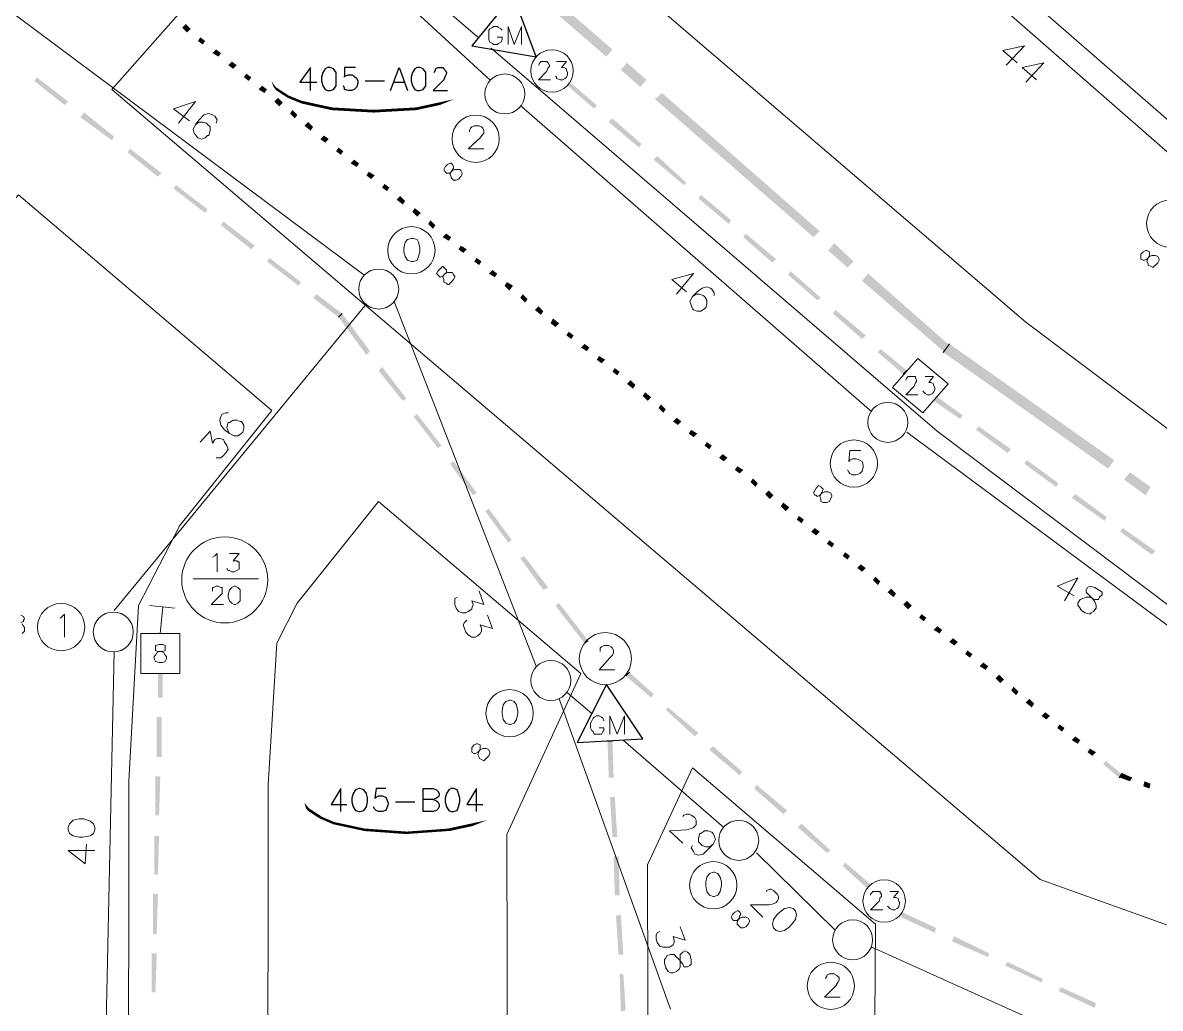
# Model space of a CAD drawing. Header units: millimetres. Extents: x -5 to 817, y 96 to 1062.
# Drawn here: x 173.2 to 250.6, y 592.4 to 659.4 of the extents above; entities that cross this region are included whole.
import ezdxf

# ---------------------------------------------------------------- set-up
doc = ezdxf.new("R2010")
doc.units = ezdxf.units.MM
for name, color, linetype, true_color in [('PDF_AERIAL', 8, 'Continuous', 0x808080), ('PDF_FEED', 11, 'Continuous', 0xff7f7f), ('PDF_HCOUNT', 8, 'Continuous', 0x808080), ('PDF_LINEEXT', 73, 'Continuous', 0xa5dd6e), ('PDF_NODEBOUNDARY', 8, 'Continuous', 0x808080), ('PDF_POLENUMBER', 8, 'Continuous', 0x808080), ('PDF_RDBKGRD', 8, 'Continuous', 0x808080), ('PDF_STRAND', 8, 'Continuous', 0x808080), ('PDF_TRUNK', 12, 'Continuous', 0xb80000)]:
    doc.layers.add(name, color=color, linetype=linetype, true_color=true_color)

msp = doc.modelspace()

# ---------------------------------------------------------------- linework, layer by layer
at = {"layer": 'PDF_AERIAL', "lineweight": 9}
for points in [[(205.025, 655.559), (183.919, 674.934)], [(252.35, 649.541), (233.14, 666.36)], [(196.451, 642.285), (171.551, 660.836)], [(240.148, 656.549), (241.384, 657.868), (239.9, 657.538), (240.89, 656.713)], [(241.467, 655.394), (242.704, 656.713), (241.22, 656.384), (242.209, 655.559)], [(183.836, 652.591), (184.99, 654.075), (183.506, 653.58), (184.578, 652.756)], [(186.392, 652.591), (186.474, 652.838), (186.31, 653.086), (186.145, 653.168), (185.897, 653.251), (185.567, 653.168), (185.238, 652.838), (184.99, 652.509), (184.825, 652.179), (184.908, 651.931), (185.073, 651.684), (185.155, 651.602), (185.403, 651.519), (185.65, 651.602), (185.815, 651.767), (185.897, 651.767), (185.98, 652.096), (185.98, 652.344), (185.815, 652.509), (185.732, 652.591), (185.485, 652.674), (185.238, 652.674), (184.99, 652.509)], [(230.996, 632.969), (207.169, 653.745)], [(217.722, 640.966), (218.876, 642.368), (217.392, 641.955), (218.382, 641.131)], [(220.278, 640.884), (220.278, 641.048), (220.113, 641.296), (220.031, 641.378), (219.783, 641.461), (219.453, 641.378), (219.124, 641.131), (218.794, 640.801), (218.629, 640.471), (218.711, 640.224), (218.794, 639.977), (218.876, 639.894), (219.124, 639.812), (219.371, 639.812), (219.618, 639.977), (219.701, 640.059), (219.783, 640.306), (219.783, 640.554), (219.618, 640.801), (219.536, 640.884), (219.288, 640.966), (219.041, 640.966), (218.794, 640.801)], [(179.466, 619.447), (196.615, 640.306)], [(208.158, 615.655), (198.512, 640.471)], [(187.216, 632.886), (187.052, 632.886), (186.804, 632.804), (186.722, 632.639), (186.639, 632.391), (186.722, 632.062), (186.969, 631.732), (187.299, 631.485), (187.629, 631.32), (187.876, 631.32), (188.123, 631.485), (188.206, 631.567), (188.288, 631.814), (188.288, 632.062), (188.123, 632.309), (188.041, 632.309), (187.794, 632.391), (187.546, 632.391), (187.299, 632.227), (187.216, 632.227), (187.134, 631.897), (187.216, 631.649), (187.299, 631.485)], [(185.32, 630.907), (185.98, 631.649), (186.145, 630.825), (186.31, 631.072), (186.474, 631.155), (186.639, 631.155), (186.887, 631.072), (186.969, 630.907), (187.134, 630.66), (187.216, 630.413), (187.052, 630.165), (186.887, 630), (186.722, 629.836), (186.557, 629.836), (186.392, 629.836)], [(258.533, 612.934), (233.387, 631.567)], [(244.105, 620.107), (245.012, 621.673), (243.61, 621.096), (244.765, 620.437)], [(204.283, 620.766), (204.613, 619.859), (203.788, 620.107), (203.871, 619.859), (203.788, 619.612), (203.788, 619.53), (203.541, 619.365), (203.376, 619.282), (203.129, 619.282), (202.881, 619.365), (202.717, 619.612), (202.634, 619.859), (202.634, 620.107), (202.634, 620.272), (202.799, 620.354)], [(204.86, 619.117), (205.19, 618.21), (204.365, 618.458), (204.448, 618.21), (204.448, 618.046), (204.365, 617.881), (204.201, 617.716), (204.036, 617.633), (203.788, 617.633), (203.541, 617.798), (203.376, 617.963), (203.294, 618.21), (203.211, 618.458), (203.294, 618.623), (203.459, 618.788)], [(178.889, 590.343), (179.466, 616.644)], [(211.951, 612.439), (210.302, 613.841)], [(217.31, 592.322), (209.725, 613.429)], [(220.937, 604.689), (214.094, 610.625)], [(218.134, 605.431), (218.217, 605.514), (218.382, 605.596), (218.546, 605.596), (218.711, 605.514), (218.959, 605.349), (219.041, 605.184), (219.041, 605.019), (219.041, 604.854), (218.876, 604.689), (218.711, 604.607), (218.382, 604.524), (217.227, 604.442), (218.134, 603.617)], [(220.195, 603.535), (219.948, 603.37), (219.701, 603.37), (219.453, 603.452), (219.371, 603.535), (219.206, 603.7), (219.206, 603.947), (219.288, 604.277), (219.371, 604.277), (219.618, 604.442), (219.866, 604.442), (220.113, 604.359), (220.195, 604.277), (220.278, 604.112), (220.36, 603.865), (220.195, 603.535), (219.866, 603.205), (219.536, 602.875), (219.206, 602.793), (218.959, 602.875), (218.876, 603.04), (218.711, 603.287), (218.794, 603.452)], [(178.147, 603.123), (176.333, 603.123), (177.488, 602.216), (177.57, 603.535)], [(228.523, 597.681), (223.164, 602.958)], [(223.823, 600.319), (223.823, 600.402), (224.07, 600.484), (224.153, 600.484), (224.318, 600.402), (224.565, 600.154), (224.648, 599.99), (224.648, 599.825), (224.565, 599.66), (224.483, 599.577), (224.318, 599.495), (223.988, 599.412), (222.751, 599.412), (223.576, 598.588)], [(217.969, 597.928), (218.299, 597.021), (217.475, 597.269), (217.557, 597.021), (217.557, 596.857), (217.475, 596.692), (217.227, 596.527), (217.062, 596.527), (216.815, 596.527), (216.568, 596.609), (216.403, 596.857), (216.32, 597.104), (216.32, 597.351), (216.403, 597.516), (216.568, 597.599)], [(264.057, 581.604), (230.996, 596.527)]]:
    msp.add_lwpolyline(points, dxfattribs=at)
for points in [[(246.166, 621.014), (245.837, 621.096), (245.672, 621.014), (245.589, 620.849), (245.589, 620.684), (245.754, 620.519), (246.001, 620.272), (246.166, 620.024), (246.249, 619.777), (246.249, 619.612), (246.084, 619.365), (245.919, 619.282), (245.837, 619.2), (245.507, 619.282), (245.259, 619.447), (245.095, 619.695), (245.012, 619.777), (245.012, 619.942), (245.177, 620.189), (245.342, 620.272), (245.589, 620.354), (245.837, 620.354), (246.166, 620.189), (246.414, 620.189), (246.496, 620.354), (246.661, 620.519), (246.661, 620.684), (246.414, 620.849)], [(176.333, 604.524), (176.416, 604.277), (176.663, 604.112), (177.075, 604.03), (177.323, 604.03), (177.817, 604.112), (178.065, 604.277), (178.147, 604.524), (178.147, 604.689), (178.065, 604.936), (177.817, 605.101), (177.405, 605.266), (177.075, 605.266), (176.663, 605.184), (176.416, 604.936), (176.333, 604.689)], [(225.637, 599.165), (225.39, 599.248), (225.06, 599.165), (224.73, 598.918), (224.565, 598.753), (224.318, 598.423), (224.235, 598.093), (224.318, 597.846), (224.483, 597.681), (224.73, 597.599), (225.06, 597.681), (225.39, 597.928), (225.554, 598.093), (225.802, 598.423), (225.884, 598.753), (225.802, 599)], [(218.629, 596.032), (218.464, 596.197), (218.299, 596.279), (218.134, 596.197), (217.969, 596.032), (217.969, 595.867), (217.969, 595.537), (217.969, 595.208), (217.887, 595.043), (217.722, 594.878), (217.475, 594.795), (217.31, 594.795), (217.145, 594.878), (216.98, 595.125), (216.898, 595.455), (216.898, 595.702), (216.98, 595.785), (217.062, 595.95), (217.31, 596.032), (217.557, 596.032), (217.722, 595.867), (217.887, 595.702), (218.134, 595.373), (218.217, 595.208), (218.464, 595.208), (218.629, 595.29), (218.711, 595.373), (218.711, 595.702)]]:
    msp.add_lwpolyline(points, close=True, dxfattribs=at)
at = {"layer": 'PDF_FEED', "color": 7, "lineweight": 9}
for points in [[(205.85, 658.94), (205.767, 659.022), (205.602, 659.104), (205.52, 659.187), (205.272, 659.187), (205.19, 659.104), (205.025, 659.022), (204.943, 658.94), (204.943, 658.692), (204.943, 658.445), (204.943, 658.28), (205.025, 658.115), (205.19, 658.033), (205.272, 657.95), (205.52, 657.95), (205.602, 658.033), (205.767, 658.115), (205.85, 658.28), (205.85, 658.445), (205.52, 658.445)], [(206.262, 657.95), (206.262, 659.187), (206.674, 657.95), (207.169, 659.187), (207.169, 657.95)], [(208.323, 656.549), (208.405, 656.713), (208.488, 656.796), (208.57, 656.796), (208.818, 656.796), (208.9, 656.796), (208.983, 656.713), (209.065, 656.549), (209.065, 656.466), (208.983, 656.384), (208.9, 656.136), (208.323, 655.559), (209.147, 655.559)], [(209.56, 656.796), (210.219, 656.796), (209.889, 656.384), (210.054, 656.384), (210.219, 656.301), (210.219, 656.219), (210.302, 656.054), (210.302, 655.889), (210.219, 655.724), (210.137, 655.642), (209.972, 655.559), (209.807, 655.559), (209.56, 655.642), (209.56, 655.724), (209.477, 655.807)], [(233.305, 635.112), (233.387, 635.277), (233.469, 635.36), (233.552, 635.36), (233.799, 635.36), (233.964, 635.36), (233.964, 635.277), (234.047, 635.112), (234.047, 635.03), (233.964, 634.947), (233.882, 634.7), (233.305, 634.123), (234.129, 634.123)], [(234.624, 635.36), (235.201, 635.36), (234.871, 634.947), (235.036, 634.947), (235.201, 634.865), (235.201, 634.782), (235.283, 634.618), (235.283, 634.453), (235.201, 634.288), (235.118, 634.205), (234.953, 634.123), (234.789, 634.123), (234.624, 634.205), (234.541, 634.288), (234.459, 634.37)], [(186.145, 623.075), (186.31, 623.157), (186.474, 623.322), (186.474, 622.086)], [(187.299, 623.322), (187.958, 623.322), (187.546, 622.828), (187.794, 622.828), (187.876, 622.745), (187.958, 622.745), (187.958, 622.58), (187.958, 622.415), (187.958, 622.25), (187.794, 622.168), (187.629, 622.086), (187.464, 622.086), (187.299, 622.168), (187.216, 622.168), (187.134, 622.333)], [(186.145, 620.766), (186.145, 620.849), (186.145, 621.014), (186.227, 621.014), (186.392, 621.096), (186.557, 621.096), (186.722, 621.014), (186.804, 621.014), (186.804, 620.849), (186.804, 620.766), (186.804, 620.601), (186.639, 620.437), (186.062, 619.859), (186.887, 619.859)], [(212.775, 611.944), (212.693, 612.109), (212.61, 612.192), (212.445, 612.274), (212.28, 612.274), (212.116, 612.192), (212.033, 612.109), (211.951, 611.944), (211.868, 611.78), (211.868, 611.45), (211.951, 611.285), (212.033, 611.202), (212.116, 611.038), (212.28, 611.038), (212.445, 611.038), (212.61, 611.038), (212.693, 611.202), (212.775, 611.285), (212.775, 611.45), (212.445, 611.45)], [(213.187, 611.038), (213.187, 612.274), (213.682, 611.038), (214.177, 612.274), (214.177, 611.038)], [(230.914, 600.072), (230.914, 600.154), (230.996, 600.237), (231.078, 600.319), (231.161, 600.319), (231.408, 600.319), (231.573, 600.319), (231.573, 600.237), (231.656, 600.154), (231.656, 599.99), (231.573, 599.907), (231.491, 599.66), (230.914, 599.083), (231.738, 599.083)], [(232.233, 600.319), (232.81, 600.319), (232.48, 599.907), (232.645, 599.907), (232.81, 599.825), (232.81, 599.742), (232.892, 599.577), (232.892, 599.495), (232.81, 599.248), (232.727, 599.165), (232.563, 599.083), (232.398, 599.083), (232.233, 599.165), (232.15, 599.248), (232.068, 599.33)]]:
    msp.add_lwpolyline(points, dxfattribs=at)
at = {"layer": 'PDF_FEED', "lineweight": 20}
for points in [[(208.158, 657.126), (208.158, 657.126)], [(210.219, 657.291), (210.219, 657.291)], [(208.323, 655.064), (208.323, 655.064)], [(210.384, 655.229), (210.384, 655.229)], [(233.305, 635.607), (233.305, 635.607)], [(235.118, 635.772), (235.118, 635.772)], [(235.283, 633.876), (235.283, 633.876)], [(233.387, 633.711), (233.387, 633.711)], [(184.825, 621.591), (189.278, 621.591)], [(183.589, 619.612), (181.857, 619.777)], [(182.599, 617.881), (182.764, 619.695)], [(182.599, 617.881), (182.599, 617.881)], [(212.528, 616.644), (212.528, 616.726), (212.528, 616.891), (212.61, 616.974), (212.775, 617.056), (213.105, 617.056), (213.27, 616.974), (213.352, 616.891), (213.435, 616.726), (213.435, 616.562), (213.352, 616.397), (213.187, 616.232), (212.445, 615.407), (213.517, 615.407)], [(181.28, 616.479), (181.28, 616.479)], [(183.919, 616.479), (183.919, 616.479)], [(182.599, 615.16), (182.599, 615.16)], [(230.749, 600.649), (230.749, 600.649)], [(232.81, 600.814), (232.81, 600.814)], [(230.914, 598.588), (230.914, 598.588)], [(232.975, 598.753), (232.975, 598.753)]]:
    msp.add_lwpolyline(points, dxfattribs=at)
at = {"layer": 'PDF_FEED', "lineweight": 0}
for points in [[(194.966, 639.647), (194.719, 639.399)], [(233.387, 635.772), (233.14, 635.524)], [(211.703, 617.386), (211.456, 617.221)], [(182.434, 615.16), (182.764, 615.16)], [(214.259, 614.995), (214.507, 615.242)], [(213.022, 610.543), (213.352, 610.543)]]:
    msp.add_lwpolyline(points, dxfattribs=at)
at = {"layer": 'PDF_FEED', "lineweight": 20}
for points in [[(236.19, 634.865), (234.129, 636.596), (232.398, 634.618), (234.459, 632.886)], [(183.919, 615.16), (183.919, 617.881), (181.28, 617.881), (181.28, 615.16)]]:
    msp.add_lwpolyline(points, close=True, dxfattribs=at)
at = {"layer": 'PDF_FEED', "color": 7, "lineweight": 9}
for points in [[(187.629, 621.096), (187.464, 621.014), (187.299, 620.849), (187.216, 620.519), (187.216, 620.354), (187.299, 620.107), (187.464, 619.942), (187.629, 619.859), (187.711, 619.859), (187.876, 619.942), (188.041, 620.107), (188.041, 620.354), (188.041, 620.519), (188.041, 620.849), (187.876, 621.014), (187.711, 621.096)], [(182.517, 617.139), (182.27, 617.056), (182.27, 616.974), (182.27, 616.809), (182.27, 616.726), (182.434, 616.644), (182.682, 616.644), (182.847, 616.562), (182.929, 616.397), (183.012, 616.314), (183.012, 616.149), (182.929, 615.984), (182.764, 615.902), (182.517, 615.902), (182.27, 615.984), (182.187, 616.149), (182.187, 616.314), (182.27, 616.397), (182.352, 616.562), (182.517, 616.644), (182.764, 616.644), (182.929, 616.726), (182.929, 616.809), (182.929, 616.974), (182.929, 617.056), (182.764, 617.139)]]:
    msp.add_lwpolyline(points, close=True, dxfattribs=at)
at = {"layer": 'PDF_FEED', "lineweight": 20}
for centre, radius in [((209.246, 656.157), 1.443), ((186.985, 621.528), 2.927), ((212.874, 616.169), 1.773), ((231.838, 599.678), 1.443)]:
    msp.add_circle(centre, radius, dxfattribs=at)
at = {"layer": 'PDF_FEED', "transparency": 33554559}
for points in [[(174.19, 655.724), (174.025, 655.477), (176.333, 654.075)], [(174.025, 655.477), (176.333, 654.075), (176.086, 653.828)], [(210.549, 655.312), (210.302, 655.147), (212.28, 653.828)], [(210.302, 655.147), (212.28, 653.828), (212.116, 653.58)], [(177.405, 653.333), (177.158, 653.003), (179.466, 651.684)], [(177.158, 653.003), (179.466, 651.684), (179.301, 651.437)], [(213.352, 652.921), (213.105, 652.674), (215.331, 651.189)], [(213.105, 652.674), (215.331, 651.189), (215.166, 650.942)], [(180.538, 650.86), (180.373, 650.612), (182.682, 649.211)], [(180.373, 650.612), (182.682, 649.211), (182.434, 648.963)], [(216.403, 650.365), (216.155, 650.118), (218.382, 648.551)], [(216.155, 650.118), (218.382, 648.551), (218.217, 648.386)], [(183.671, 648.386), (183.506, 648.139), (185.815, 646.737)], [(183.506, 648.139), (185.815, 646.737), (185.65, 646.49)], [(219.371, 647.727), (219.206, 647.479), (221.432, 645.995)], [(219.206, 647.479), (221.432, 645.995), (221.267, 645.748)], [(186.887, 645.913), (186.722, 645.665), (189.03, 644.264)], [(186.722, 645.665), (189.03, 644.264), (188.783, 644.017)], [(222.421, 645.088), (222.257, 644.841), (224.483, 643.357)], [(222.257, 644.841), (224.483, 643.357), (224.235, 643.11)], [(190.02, 643.439), (189.855, 643.192), (192.163, 641.79)], [(189.855, 643.192), (192.163, 641.79), (191.998, 641.543)], [(225.472, 642.532), (225.307, 642.285), (227.533, 640.719)], [(225.307, 642.285), (227.533, 640.719), (227.286, 640.554)], [(193.235, 640.966), (192.988, 640.719), (194.966, 639.647)], [(192.988, 640.719), (194.966, 639.647), (194.719, 639.399)], [(194.966, 639.647), (194.719, 639.399), (196.863, 637.091)], [(194.719, 639.399), (196.863, 637.091), (196.615, 636.844)], [(228.523, 639.894), (228.358, 639.647), (230.584, 638.163)], [(228.358, 639.647), (230.584, 638.163), (230.336, 637.915)], [(231.573, 637.256), (231.408, 637.009), (233.387, 635.772)], [(231.408, 637.009), (233.387, 635.772), (233.14, 635.524)], [(197.687, 636.019), (197.44, 635.772), (199.336, 633.876)], [(197.44, 635.772), (199.336, 633.876), (199.089, 633.711)], [(235.366, 634.04), (235.201, 633.711), (237.18, 632.721)], [(235.201, 633.711), (237.18, 632.721), (237.015, 632.474)], [(200.078, 632.804), (199.831, 632.639), (201.727, 630.66)], [(199.831, 632.639), (201.727, 630.66), (201.48, 630.495)], [(238.251, 631.979), (238.086, 631.732), (240.477, 630.413)], [(238.086, 631.732), (240.477, 630.413), (240.23, 630.165)], [(202.552, 629.588), (202.304, 629.423), (204.118, 627.445)], [(202.304, 629.423), (204.118, 627.445), (203.871, 627.28)], [(241.549, 629.671), (241.384, 629.423), (243.693, 628.104)], [(241.384, 629.423), (243.693, 628.104), (243.528, 627.857)], [(244.847, 627.362), (244.6, 627.115), (246.991, 625.796)], [(244.6, 627.115), (246.991, 625.796), (246.826, 625.548)], [(204.943, 626.373), (204.695, 626.208), (206.509, 624.229)], [(204.695, 626.208), (206.509, 624.229), (206.262, 624.064)], [(248.063, 625.054), (247.898, 624.806), (250.289, 623.487)], [(247.898, 624.806), (250.289, 623.487), (250.041, 623.24)], [(207.334, 623.157), (207.086, 622.992), (208.983, 621.014)], [(207.086, 622.992), (208.983, 621.014), (208.653, 620.849)], [(209.725, 619.942), (209.477, 619.777), (211.703, 617.386)], [(209.477, 619.777), (211.703, 617.386), (211.456, 617.221)], [(182.434, 613.511), (182.764, 613.511), (182.434, 615.16)], [(182.764, 613.511), (182.434, 615.16), (182.764, 615.16)], [(216.155, 613.758), (214.259, 614.995), (214.507, 615.242)], [(215.991, 613.511), (216.155, 613.758), (214.259, 614.995)], [(219.206, 611.12), (216.98, 612.687), (217.145, 612.851)], [(182.352, 609.471), (182.682, 609.471), (182.352, 612.192)], [(182.682, 609.471), (182.352, 612.192), (182.682, 612.192)], [(218.959, 610.873), (219.206, 611.12), (216.98, 612.687)], [(213.105, 608.069), (213.435, 608.069), (213.022, 610.543)], [(213.435, 608.069), (213.022, 610.543), (213.352, 610.543)], [(222.174, 608.482), (219.948, 609.966), (220.195, 610.213)], [(222.009, 608.234), (222.174, 608.482), (219.948, 609.966)], [(182.27, 605.514), (182.517, 605.514), (182.27, 608.152)], [(182.517, 605.514), (182.27, 608.152), (182.599, 608.152)], [(225.225, 605.843), (222.999, 607.327), (223.164, 607.575)], [(213.352, 604.03), (213.682, 604.03), (213.187, 606.75)], [(213.682, 604.03), (213.187, 606.75), (213.517, 606.75)], [(224.977, 605.596), (225.225, 605.843), (222.999, 607.327)], [(228.193, 603.123), (225.967, 604.689), (226.214, 604.936)], [(227.945, 602.958), (228.193, 603.123), (225.967, 604.689)], [(182.187, 601.474), (182.434, 601.474), (182.187, 604.112)], [(182.434, 601.474), (182.187, 604.112), (182.517, 604.112)], [(213.517, 600.072), (213.847, 600.072), (213.435, 602.71)], [(213.847, 600.072), (213.435, 602.71), (213.765, 602.71)], [(230.914, 600.814), (229.017, 602.051), (229.182, 602.298)], [(230.666, 600.567), (230.914, 600.814), (229.017, 602.051)], [(182.105, 597.434), (182.352, 597.434), (182.105, 600.154)], [(182.352, 597.434), (182.105, 600.154), (182.434, 600.154)], [(233.057, 598.918), (232.975, 598.588), (235.366, 597.846)], [(214.094, 596.032), (213.6, 598.67), (213.929, 598.753)], [(213.765, 596.032), (214.094, 596.032), (213.6, 598.67)], [(232.975, 598.588), (235.366, 597.846), (235.283, 597.516)], [(236.602, 597.269), (236.438, 596.939), (238.993, 596.115)], [(236.438, 596.939), (238.993, 596.115), (238.911, 595.867)], [(182.022, 593.476), (182.27, 593.476), (182.022, 596.115)], [(182.27, 593.476), (182.022, 596.115), (182.352, 596.115)], [(240.23, 595.537), (240.065, 595.29), (242.621, 594.383)], [(240.065, 595.29), (242.621, 594.383), (242.539, 594.136)], [(213.929, 592.157), (214.259, 592.24), (213.847, 594.713)], [(214.259, 592.24), (213.847, 594.713), (214.094, 594.713)], [(243.858, 593.806), (243.693, 593.559), (246.249, 592.734)], [(243.693, 593.559), (246.249, 592.734), (246.166, 592.404)]]:
    msp.add_solid(points, dxfattribs=at)
at = {"layer": 'PDF_HCOUNT', "lineweight": 9}
for points in [[(203.623, 652.014), (203.623, 652.096), (203.706, 652.261), (203.788, 652.344), (203.953, 652.426), (204.283, 652.426), (204.448, 652.344), (204.53, 652.261), (204.613, 652.096), (204.613, 651.931), (204.53, 651.849), (204.365, 651.602), (203.541, 650.86), (204.613, 650.86)], [(230.254, 630.33), (229.512, 630.33), (229.43, 629.588), (229.512, 629.671), (229.677, 629.753), (229.924, 629.753), (230.172, 629.671), (230.336, 629.588), (230.419, 629.341), (230.419, 629.176), (230.336, 628.929), (230.172, 628.764), (229.924, 628.681), (229.677, 628.681), (229.512, 628.764), (229.43, 628.846), (229.347, 629.011)], [(175.756, 618.953), (175.839, 618.953), (176.086, 619.2), (176.086, 617.633)], [(227.863, 594.383), (227.863, 594.466), (227.945, 594.548), (227.945, 594.631), (228.11, 594.713), (228.44, 594.713), (228.605, 594.631), (228.687, 594.548), (228.77, 594.466), (228.77, 594.301), (228.687, 594.136), (228.523, 593.888), (227.781, 593.146), (228.852, 593.146)]]:
    msp.add_lwpolyline(points, dxfattribs=at)
for points in [[(199.666, 644.759), (199.419, 644.676), (199.254, 644.511), (199.171, 644.099), (199.171, 643.852), (199.254, 643.522), (199.419, 643.275), (199.666, 643.192), (199.831, 643.192), (200.078, 643.275), (200.161, 643.522), (200.243, 643.852), (200.243, 644.099), (200.161, 644.511), (200.078, 644.676), (199.831, 644.759)], [(206.344, 613.346), (206.097, 613.264), (205.932, 613.016), (205.85, 612.604), (205.85, 612.439), (205.932, 612.027), (206.097, 611.78), (206.344, 611.697), (206.427, 611.697), (206.674, 611.78), (206.839, 612.027), (206.921, 612.439), (206.921, 612.604), (206.839, 613.016), (206.674, 613.264), (206.427, 613.346)], [(220.195, 601.639), (219.948, 601.556), (219.783, 601.309), (219.701, 600.979), (219.701, 600.732), (219.783, 600.319), (219.948, 600.072), (220.195, 599.99), (220.278, 599.99), (220.525, 600.072), (220.69, 600.319), (220.773, 600.732), (220.773, 600.979), (220.69, 601.309), (220.525, 601.556), (220.278, 601.639)]]:
    msp.add_lwpolyline(points, close=True, dxfattribs=at)
for centre in [(204.052, 651.54), (251.296, 645.768), (199.682, 643.954), (229.777, 629.443), (175.854, 618.312), (206.361, 612.458), (220.212, 600.75), (228.21, 593.907)]:
    msp.add_circle(centre, 1.608, dxfattribs=at)
at = {"layer": 'PDF_LINEEXT', "lineweight": 25}
for points in [[(206.592, 661.33), (203.788, 657.868), (208.158, 657.126)], [(193.977, 656.384), (193.812, 656.301), (193.647, 656.054), (193.565, 655.724), (193.565, 655.477), (193.647, 655.147), (193.812, 654.9), (193.977, 654.817), (194.142, 654.817), (194.389, 654.9), (194.554, 655.147), (194.554, 655.477), (194.554, 655.724), (194.554, 656.054), (194.389, 656.301), (194.142, 656.384)], [(200.078, 656.384), (199.913, 656.301), (199.748, 656.054), (199.666, 655.724), (199.666, 655.477), (199.748, 655.147), (199.913, 654.9), (200.078, 654.817), (200.243, 654.817), (200.49, 654.9), (200.655, 655.147), (200.655, 655.477), (200.655, 655.724), (200.655, 656.054), (200.49, 656.301), (200.243, 656.384)], [(210.961, 610.46), (215.413, 610.708), (212.94, 614.418)], [(196.121, 607.327), (195.873, 607.245), (195.709, 606.998), (195.626, 606.668), (195.626, 606.421), (195.709, 606.091), (195.873, 605.843), (196.121, 605.761), (196.203, 605.761), (196.451, 605.843), (196.615, 606.091), (196.698, 606.421), (196.698, 606.668), (196.615, 606.998), (196.451, 607.245), (196.203, 607.327)], [(202.387, 607.327), (202.222, 607.245), (202.057, 606.998), (201.975, 606.668), (201.975, 606.421), (202.057, 606.091), (202.222, 605.843), (202.387, 605.761), (202.552, 605.761), (202.799, 605.843), (202.881, 606.091), (202.964, 606.421), (202.964, 606.668), (202.881, 606.998), (202.799, 607.245), (202.552, 607.327)]]:
    msp.add_lwpolyline(points, close=True, dxfattribs=at)
at = {"layer": 'PDF_LINEEXT', "lineweight": 0}
for points in [[(190.226, 655.271, 0.115, 0.115, 0), (190.473, 654.941, 0.165, 0.165, 0), (191.298, 654.405, 0.165, 0.165, 0), (192.204, 654.034, 0.184, 0.184, 0), (194.266, 653.58, 0.184, 0.184, 0), (197.11, 653.416, 0.184, 0.184, 0), (199.996, 653.58, 0.184, 0.184, 0), (202.098, 654.034, 0, 0, 0), (203.005, 654.405, 0, 0, 0), (203.83, 654.941, 0, 0, 0), (204.036, 655.271, 0, 0, 0), (204.118, 655.642, 0, 0, 0), (204.036, 656.013, 0, 0, 0), (203.83, 656.301, 0, 0, 0), (203.005, 656.796, 0, 0, 0), (202.098, 657.208, 0, 0, 0), (199.996, 657.662, 0, 0, 0), (197.11, 657.868, 0, 0, 0), (194.266, 657.662, 0, 0, 0), (192.204, 657.208, 0, 0, 0), (191.298, 656.796, 0, 0, 0), (190.473, 656.301, 0, 0, 0), (190.226, 656.013, 0, 0, 0), (190.102, 655.642, 0, 0, 0)], [(192.452, 606.173, 0.162, 0.162, 0), (192.699, 605.885, 0.184, 0.184, 0), (193.524, 605.349, 0.162, 0.162, 0), (194.389, 604.978, 0.164, 0.164, 0), (196.492, 604.524, 0.171, 0.171, 0), (199.336, 604.318, 0.162, 0.162, 0), (202.222, 604.524, 0.184, 0.184, 0), (204.324, 604.978, 0, 0, 0), (205.231, 605.349, 0, 0, 0), (206.014, 605.885, 0, 0, 0), (206.262, 606.173, 0, 0, 0), (206.344, 606.585, 0, 0, 0), (206.262, 606.956, 0, 0, 0), (206.014, 607.245, 0, 0, 0), (205.231, 607.74, 0, 0, 0), (204.324, 608.152, 0, 0, 0), (202.222, 608.564, 0, 0, 0), (199.336, 608.811, 0, 0, 0), (196.492, 608.564, 0, 0, 0), (194.389, 608.152, 0, 0, 0), (193.524, 607.74, 0, 0, 0), (192.699, 607.245, 0, 0, 0), (192.452, 606.956, 0, 0, 0), (192.328, 606.585, 0, 0, 0)]]:
    msp.add_lwpolyline(points, format="xyseb", close=True, dxfattribs=at)
at = {"layer": 'PDF_LINEEXT', "lineweight": 25}
for points in [[(192.823, 654.817), (192.823, 656.384), (192.081, 655.394), (193.235, 655.394)], [(195.873, 656.384), (195.131, 656.384), (195.131, 655.724), (195.131, 655.807), (195.379, 655.889), (195.626, 655.889), (195.791, 655.807), (195.956, 655.642), (196.038, 655.477), (196.038, 655.312), (195.956, 655.064), (195.791, 654.9), (195.626, 654.817), (195.379, 654.817), (195.131, 654.9), (195.131, 654.982), (195.049, 655.147)], [(198.264, 654.817), (198.842, 656.384), (199.419, 654.817)], [(201.232, 656.054), (201.315, 656.219), (201.315, 656.301), (201.48, 656.384), (201.81, 656.384), (201.892, 656.301), (201.975, 656.219), (202.057, 656.054), (202.057, 655.971), (201.975, 655.807), (201.892, 655.559), (201.15, 654.817), (202.139, 654.817)], [(196.533, 655.477), (197.852, 655.477)], [(198.429, 655.394), (199.171, 655.394)], [(194.884, 605.761), (194.884, 607.327), (194.224, 606.256), (195.296, 606.256)], [(197.935, 607.327), (197.275, 607.327), (197.193, 606.668), (197.275, 606.75), (197.44, 606.833), (197.687, 606.833), (197.935, 606.75), (198.017, 606.585), (198.099, 606.338), (198.099, 606.256), (198.017, 606.008), (197.935, 605.843), (197.687, 605.761), (197.44, 605.761), (197.275, 605.843), (197.193, 605.926), (197.11, 606.091)], [(201.15, 606.585), (201.397, 606.503), (201.48, 606.421), (201.562, 606.256), (201.562, 606.091), (201.48, 605.926), (201.397, 605.843), (201.15, 605.761), (200.49, 605.761), (200.49, 607.327), (201.15, 607.327), (201.397, 607.245), (201.48, 607.163), (201.562, 606.998), (201.562, 606.833), (201.48, 606.75), (201.397, 606.668), (201.15, 606.585), (200.49, 606.585)], [(204.118, 605.761), (204.118, 607.327), (203.459, 606.256), (204.53, 606.256)], [(198.594, 606.421), (199.913, 606.421)]]:
    msp.add_lwpolyline(points, dxfattribs=at)
at = {"layer": 'PDF_NODEBOUNDARY', "lineweight": 0}
msp.add_lwpolyline([(247.98, 608.317), (247.815, 608.069)], dxfattribs=at)
at = {"layer": 'PDF_NODEBOUNDARY', "transparency": 33554559}
for points in [[(184.331, 659.352), (184.083, 659.104), (184.661, 659.022)], [(184.083, 659.104), (184.661, 659.022), (184.413, 658.775)], [(185.32, 658.445), (185.155, 658.197), (185.65, 658.197)], [(185.155, 658.197), (185.65, 658.197), (185.485, 657.95)], [(186.392, 657.62), (186.145, 657.373), (186.722, 657.373)], [(186.145, 657.373), (186.722, 657.373), (186.557, 657.126)], [(187.464, 656.796), (187.216, 656.549), (187.794, 656.549)], [(187.216, 656.549), (187.794, 656.549), (187.546, 656.301)], [(188.453, 655.971), (188.288, 655.724), (188.783, 655.724)], [(188.288, 655.724), (188.783, 655.724), (188.618, 655.477)], [(189.525, 655.147), (189.278, 654.9), (189.855, 654.9)], [(189.278, 654.9), (189.855, 654.9), (189.69, 654.652)], [(190.597, 654.322), (190.349, 654.075), (190.927, 653.993)], [(190.349, 654.075), (190.927, 653.993), (190.679, 653.745)], [(191.586, 653.498), (191.421, 653.251), (191.916, 653.168)], [(191.421, 653.251), (191.916, 653.168), (191.751, 652.921)], [(192.658, 652.674), (192.411, 652.426), (192.988, 652.344)], [(192.411, 652.426), (192.988, 652.344), (192.823, 652.096)], [(193.73, 651.767), (193.482, 651.519), (194.06, 651.519)], [(193.482, 651.519), (194.06, 651.519), (193.812, 651.272)], [(194.719, 650.942), (194.554, 650.695), (195.049, 650.695)], [(194.554, 650.695), (195.049, 650.695), (194.884, 650.447)], [(195.791, 650.118), (195.544, 649.87), (196.121, 649.87)], [(195.544, 649.87), (196.121, 649.87), (195.956, 649.623)], [(196.78, 649.293), (196.615, 649.046), (197.193, 649.046)], [(196.615, 649.046), (197.193, 649.046), (196.945, 648.798)], [(197.852, 648.469), (197.687, 648.221), (198.182, 648.221)], [(197.687, 648.221), (198.182, 648.221), (198.017, 647.974)], [(198.924, 647.644), (198.677, 647.397), (199.254, 647.314)], [(198.677, 647.397), (199.254, 647.314), (199.089, 647.067)], [(199.913, 646.82), (199.748, 646.572), (200.326, 646.49)], [(199.748, 646.572), (200.326, 646.49), (200.078, 646.243)], [(200.985, 645.995), (200.82, 645.748), (201.315, 645.665)], [(200.82, 645.748), (201.315, 645.665), (201.15, 645.418)], [(202.057, 645.088), (201.81, 644.841), (202.387, 644.841)], [(201.81, 644.841), (202.387, 644.841), (202.222, 644.594)], [(203.046, 644.264), (202.881, 644.017), (203.459, 644.017)], [(202.881, 644.017), (203.459, 644.017), (203.211, 643.769)], [(204.118, 643.439), (203.953, 643.192), (204.448, 643.192)], [(203.953, 643.192), (204.448, 643.192), (204.283, 642.945)], [(205.19, 642.615), (204.943, 642.368), (205.52, 642.368)], [(204.943, 642.368), (205.52, 642.368), (205.355, 642.12)], [(206.179, 641.79), (206.014, 641.543), (206.592, 641.543)], [(206.014, 641.543), (206.592, 641.543), (206.344, 641.213)], [(207.251, 640.966), (207.086, 640.719), (207.581, 640.636)], [(207.086, 640.719), (207.581, 640.636), (207.416, 640.389)], [(208.323, 640.142), (208.076, 639.894), (208.653, 639.812)], [(208.076, 639.894), (208.653, 639.812), (208.488, 639.564)], [(209.312, 639.317), (209.147, 638.987), (209.725, 638.987)], [(209.147, 638.987), (209.725, 638.987), (209.477, 638.74)], [(210.384, 638.41), (210.219, 638.163), (210.714, 638.163)], [(210.219, 638.163), (210.714, 638.163), (210.549, 637.915)], [(211.456, 637.586), (211.209, 637.338), (211.786, 637.338)], [(211.209, 637.338), (211.786, 637.338), (211.621, 637.091)], [(212.445, 636.761), (212.28, 636.514), (212.858, 636.514)], [(212.28, 636.514), (212.858, 636.514), (212.61, 636.266)], [(213.517, 635.937), (213.352, 635.689), (213.847, 635.689)], [(213.352, 635.689), (213.847, 635.689), (213.682, 635.442)], [(214.589, 635.112), (214.342, 634.865), (214.919, 634.782)], [(214.342, 634.865), (214.919, 634.782), (214.754, 634.535)], [(215.578, 634.288), (215.413, 634.04), (215.991, 633.958)], [(215.413, 634.04), (215.991, 633.958), (215.743, 633.711)], [(216.65, 633.463), (216.485, 633.216), (216.98, 633.133)], [(216.485, 633.216), (216.98, 633.133), (216.815, 632.886)], [(217.722, 632.556), (217.475, 632.309), (218.052, 632.309)], [(217.475, 632.309), (218.052, 632.309), (217.804, 632.062)], [(218.711, 631.732), (218.546, 631.485), (219.124, 631.485)], [(218.546, 631.485), (219.124, 631.485), (218.876, 631.237)], [(219.783, 630.907), (219.618, 630.66), (220.113, 630.66)], [(219.618, 630.66), (220.113, 630.66), (219.948, 630.413)], [(220.855, 630.083), (220.608, 629.836), (221.185, 629.836)], [(220.608, 629.836), (221.185, 629.836), (220.937, 629.588)], [(221.844, 629.258), (221.679, 629.011), (222.257, 629.011)], [(221.679, 629.011), (222.257, 629.011), (222.009, 628.764)], [(222.916, 628.434), (222.751, 628.187), (223.246, 628.104)], [(222.751, 628.187), (223.246, 628.104), (223.081, 627.857)], [(223.988, 627.609), (223.741, 627.362), (224.318, 627.28)], [(223.741, 627.362), (224.318, 627.28), (224.07, 627.032)], [(224.977, 626.785), (224.812, 626.538), (225.39, 626.455)], [(224.812, 626.538), (225.39, 626.455), (225.142, 626.208)], [(226.049, 625.878), (225.884, 625.631), (226.379, 625.631)], [(225.884, 625.631), (226.379, 625.631), (226.214, 625.383)], [(227.121, 625.054), (226.874, 624.806), (227.451, 624.806)], [(226.874, 624.806), (227.451, 624.806), (227.203, 624.559)], [(228.11, 624.229), (227.945, 623.982), (228.44, 623.982)], [(227.945, 623.982), (228.44, 623.982), (228.275, 623.734)], [(229.182, 623.405), (229.017, 623.157), (229.512, 623.157)], [(229.017, 623.157), (229.512, 623.157), (229.347, 622.91)], [(230.254, 622.58), (230.007, 622.333), (230.584, 622.333)], [(230.007, 622.333), (230.584, 622.333), (230.336, 622.086)], [(231.243, 621.756), (231.078, 621.508), (231.573, 621.426)], [(231.078, 621.508), (231.573, 621.426), (231.408, 621.179)], [(232.315, 620.931), (232.068, 620.684), (232.645, 620.601)], [(232.068, 620.684), (232.645, 620.601), (232.48, 620.354)], [(233.387, 620.107), (233.14, 619.859), (233.717, 619.777)], [(233.14, 619.859), (233.717, 619.777), (233.469, 619.53)], [(234.376, 619.2), (234.211, 618.953), (234.706, 618.953)], [(234.211, 618.953), (234.706, 618.953), (234.541, 618.705)], [(235.448, 618.375), (235.201, 618.128), (235.778, 618.128)], [(235.201, 618.128), (235.778, 618.128), (235.613, 617.881)], [(236.52, 617.551), (236.273, 617.304), (236.85, 617.304)], [(236.273, 617.304), (236.85, 617.304), (236.602, 617.056)], [(237.509, 616.726), (237.344, 616.479), (237.839, 616.479)], [(237.344, 616.479), (237.839, 616.479), (237.674, 616.232)], [(238.581, 615.902), (238.334, 615.655), (238.911, 615.655)], [(238.334, 615.655), (238.911, 615.655), (238.746, 615.407)], [(239.653, 615.077), (239.406, 614.83), (239.983, 614.748)], [(239.406, 614.83), (239.983, 614.748), (239.735, 614.5)], [(240.642, 614.253), (240.477, 614.006), (240.972, 613.923)], [(240.477, 614.006), (240.972, 613.923), (240.807, 613.676)], [(241.714, 613.429), (241.467, 613.181), (242.044, 613.099)], [(241.467, 613.181), (242.044, 613.099), (241.879, 612.851)], [(242.786, 612.522), (242.539, 612.274), (243.116, 612.274)], [(242.539, 612.274), (243.116, 612.274), (242.868, 612.027)], [(243.775, 611.697), (243.61, 611.45), (244.105, 611.45)], [(243.61, 611.45), (244.105, 611.45), (243.94, 611.202)], [(244.847, 610.873), (244.6, 610.625), (245.177, 610.625)], [(244.6, 610.625), (245.177, 610.625), (245.012, 610.378)], [(245.837, 610.048), (245.672, 609.801), (246.249, 609.801)], [(245.672, 609.801), (246.249, 609.801), (246.001, 609.554)], [(246.908, 609.224), (246.743, 608.976), (247.98, 608.317)], [(246.743, 608.976), (247.98, 608.317), (247.815, 608.069)], [(247.98, 608.399), (247.898, 608.069), (248.722, 608.069)], [(247.898, 608.069), (248.722, 608.069), (248.557, 607.822)], [(249.547, 607.822), (249.464, 607.492), (249.959, 607.657)], [(249.464, 607.492), (249.959, 607.657), (249.876, 607.327)]]:
    msp.add_solid(points, dxfattribs=at)
at = {"layer": 'PDF_POLENUMBER', "lineweight": 9}
for points in [[(201.975, 649.623), (201.892, 649.458), (201.975, 649.293), (202.057, 649.211), (202.139, 649.211), (202.304, 649.211), (202.469, 649.376), (202.634, 649.458), (202.799, 649.458), (202.964, 649.458), (203.046, 649.376), (203.129, 649.211), (203.129, 649.128), (203.046, 648.963), (202.881, 648.798), (202.717, 648.716), (202.634, 648.716), (202.552, 648.716), (202.387, 648.881), (202.387, 648.963), (202.304, 649.128), (202.387, 649.293), (202.552, 649.541), (202.552, 649.623), (202.469, 649.788), (202.387, 649.87), (202.304, 649.87), (202.139, 649.788)], [(249.299, 643.687), (249.299, 643.522), (249.299, 643.357), (249.464, 643.275), (249.547, 643.275), (249.712, 643.357), (249.876, 643.522), (250.041, 643.604), (250.206, 643.604), (250.289, 643.604), (250.454, 643.522), (250.536, 643.357), (250.536, 643.275), (250.454, 643.11), (250.289, 642.945), (250.206, 642.862), (250.124, 642.78), (249.959, 642.862), (249.794, 642.945), (249.794, 643.027), (249.712, 643.192), (249.794, 643.439), (249.876, 643.604), (249.876, 643.769), (249.876, 643.852), (249.712, 643.934), (249.629, 643.934), (249.464, 643.852)], [(201.48, 642.532), (201.397, 642.368), (201.48, 642.285), (201.562, 642.203), (201.645, 642.12), (201.81, 642.203), (201.975, 642.368), (202.139, 642.45), (202.304, 642.45), (202.469, 642.45), (202.552, 642.285), (202.634, 642.203), (202.634, 642.12), (202.552, 641.955), (202.387, 641.79), (202.222, 641.626), (202.139, 641.626), (202.057, 641.708), (201.892, 641.79), (201.892, 641.955), (201.81, 642.12), (201.892, 642.285), (202.057, 642.45), (202.057, 642.615), (201.975, 642.697), (201.892, 642.78), (201.81, 642.862), (201.645, 642.697)], [(227.121, 627.609), (227.039, 627.445), (227.121, 627.28), (227.203, 627.28), (227.286, 627.197), (227.451, 627.28), (227.616, 627.445), (227.781, 627.527), (227.945, 627.527), (228.028, 627.527), (228.193, 627.445), (228.275, 627.28), (228.275, 627.197), (228.193, 627.032), (228.11, 626.867), (227.945, 626.785), (227.863, 626.785), (227.698, 626.785), (227.533, 626.867), (227.533, 627.032), (227.451, 627.197), (227.533, 627.362), (227.616, 627.527), (227.698, 627.692), (227.616, 627.774), (227.533, 627.857), (227.368, 627.939), (227.203, 627.774)], [(203.788, 610.131), (203.788, 609.966), (203.788, 609.801), (203.953, 609.718), (204.036, 609.718), (204.201, 609.801), (204.365, 609.966), (204.53, 610.048), (204.695, 610.048), (204.778, 610.048), (204.943, 609.966), (205.025, 609.801), (205.025, 609.718), (204.943, 609.554), (204.778, 609.389), (204.695, 609.306), (204.613, 609.224), (204.448, 609.306), (204.283, 609.389), (204.283, 609.471), (204.201, 609.636), (204.283, 609.883), (204.365, 610.048), (204.365, 610.213), (204.365, 610.296), (204.201, 610.378), (204.118, 610.378), (203.953, 610.296)], [(221.515, 598.753), (221.432, 598.588), (221.515, 598.423), (221.597, 598.341), (221.679, 598.341), (221.844, 598.341), (222.009, 598.506), (222.174, 598.588), (222.339, 598.588), (222.421, 598.588), (222.586, 598.506), (222.669, 598.341), (222.669, 598.258), (222.586, 598.093), (222.421, 597.928), (222.257, 597.846), (222.174, 597.846), (222.092, 597.846), (221.927, 598.011), (221.844, 598.093), (221.844, 598.258), (221.927, 598.423), (222.009, 598.67), (222.092, 598.753), (222.009, 598.918), (221.927, 599), (221.844, 599), (221.679, 598.918)]]:
    msp.add_lwpolyline(points, close=True, dxfattribs=at)
for points in [[(173.118, 618.623), (173.283, 618.705), (173.283, 618.788), (173.365, 618.87), (173.283, 619.035), (173.118, 619.117)], [(173.2, 618.54), (173.283, 618.375), (173.365, 618.293), (173.365, 618.046), (173.283, 617.963), (173.2, 617.881)]]:
    msp.add_lwpolyline(points, dxfattribs=at)
at = {"layer": 'PDF_RDBKGRD', "lineweight": 0}
for points in [[(198.347, 676.006), (241.467, 639.07), (261.749, 623.817), (307.013, 610.873), (361.428, 615.572), (369.59, 617.386), (361.675, 639.07), (356.646, 637.751), (325.481, 635.36), (316.824, 634.288), (306.848, 633.711), (300.417, 633.216), (294.316, 633.958), (288.544, 635.195), (275.683, 638.328), (266.036, 641.626), (252.927, 651.272), (234.459, 667.349), (194.307, 702.719), (190.762, 709.15)], [(367.364, 607.245), (372.393, 608.482), (378.907, 593.311), (361.345, 588.942), (313.279, 585.314), (284.504, 586.056), (242.456, 601.144), (179.301, 654.9), (191.833, 669.081), (204.201, 658.445)], [(362.252, 606.091), (306.106, 601.144), (257.462, 615.077), (235.448, 631.649), (205.108, 657.703)]]:
    msp.add_lwpolyline(points, dxfattribs=at)
for points in [[(172.953, 647.727), (160.339, 633.546), (153.248, 620.437), (152.341, 613.346), (152.506, 506.906), (180.373, 505.835), (180.456, 607.822), (181.115, 619.777), (183.919, 625.219), (190.185, 633.051)], [(190.514, 617.221), (191.916, 619.942), (197.44, 626.867), (211.209, 615.16), (206.179, 604.194), (206.427, 504.845), (189.855, 505.505), (189.937, 607.575)], [(215.743, 602.133), (215.991, 504.433), (230.584, 503.856), (231.243, 598.093), (218.794, 608.729)]]:
    msp.add_lwpolyline(points, close=True, dxfattribs=at)
at = {"layer": 'PDF_STRAND', "lineweight": 9}
for points in [[(205.108, 655.477), (205.108, 655.477)], [(205.108, 655.477), (205.108, 655.477)], [(207.004, 655.724), (207.004, 655.724)], [(207.004, 655.724), (207.004, 655.724)], [(207.004, 655.724), (207.004, 655.724)], [(205.272, 653.58), (205.272, 653.58)], [(205.272, 653.58), (205.272, 653.58)], [(207.169, 653.745), (207.169, 653.745)], [(207.169, 653.745), (207.169, 653.745)], [(207.169, 653.745), (207.169, 653.745)], [(196.451, 642.285), (196.451, 642.285)], [(196.451, 642.285), (196.451, 642.285)], [(198.429, 642.45), (198.429, 642.45)], [(198.429, 642.45), (198.429, 642.45)], [(198.429, 642.45), (198.429, 642.45)], [(196.615, 640.306), (196.615, 640.306)], [(196.615, 640.306), (196.615, 640.306)], [(198.512, 640.471), (198.512, 640.471)], [(198.512, 640.471), (198.512, 640.471)], [(198.512, 640.471), (198.512, 640.471)], [(230.996, 632.969), (230.996, 632.969)], [(230.996, 632.969), (230.996, 632.969)], [(232.892, 633.463), (232.892, 633.463)], [(232.892, 633.463), (232.892, 633.463)], [(232.892, 633.463), (232.892, 633.463)], [(233.387, 631.567), (233.387, 631.567)], [(233.387, 631.567), (233.387, 631.567)], [(233.387, 631.567), (233.387, 631.567)], [(231.491, 631.072), (231.491, 631.072)], [(231.491, 631.072), (231.491, 631.072)], [(179.466, 619.447), (179.466, 619.447)], [(179.466, 619.447), (179.466, 619.447)], [(178.065, 618.046), (178.065, 618.046)], [(178.065, 618.046), (178.065, 618.046)], [(180.868, 618.046), (180.868, 618.046)], [(180.868, 618.046), (180.868, 618.046)], [(180.868, 618.046), (180.868, 618.046)], [(179.466, 616.644), (179.466, 616.644)], [(179.466, 616.644), (179.466, 616.644)], [(179.466, 616.644), (179.466, 616.644)], [(208.158, 615.655), (208.158, 615.655)], [(208.158, 615.655), (208.158, 615.655)], [(210.054, 615.82), (210.054, 615.82)], [(210.054, 615.82), (210.054, 615.82)], [(210.054, 615.82), (210.054, 615.82)], [(208.323, 613.676), (208.323, 613.676)], [(208.323, 613.676), (208.323, 613.676)], [(210.302, 613.841), (210.302, 613.841)], [(210.302, 613.841), (210.302, 613.841)], [(210.302, 613.841), (210.302, 613.841)], [(220.937, 604.689), (220.937, 604.689)], [(220.937, 604.689), (220.937, 604.689)], [(222.916, 604.936), (222.916, 604.936)], [(222.916, 604.936), (222.916, 604.936)], [(222.916, 604.936), (222.916, 604.936)], [(223.164, 602.958), (223.164, 602.958)], [(223.164, 602.958), (223.164, 602.958)], [(223.164, 602.958), (223.164, 602.958)], [(221.185, 602.71), (221.185, 602.71)], [(221.185, 602.71), (221.185, 602.71)], [(230.254, 598.341), (230.254, 598.341)], [(230.254, 598.341), (230.254, 598.341)], [(230.254, 598.341), (230.254, 598.341)], [(228.523, 597.681), (228.523, 597.681)], [(228.523, 597.681), (228.523, 597.681)], [(229.182, 595.867), (229.182, 595.867)], [(229.182, 595.867), (229.182, 595.867)], [(230.996, 596.527), (230.996, 596.527)], [(230.996, 596.527), (230.996, 596.527)], [(230.996, 596.527), (230.996, 596.527)]]:
    msp.add_lwpolyline(points, dxfattribs=at)
for centre in [(206.031, 654.591), (197.456, 641.316), (232.085, 632.246), (179.399, 617.982), (209.164, 614.684), (221.944, 603.801), (229.694, 597.04)]:
    msp.add_circle(centre, 1.36, dxfattribs=at)
at = {"layer": 'PDF_TRUNK', "lineweight": 0}
msp.add_lwpolyline([(235.86, 637.009), (236.273, 637.586)], dxfattribs=at)
at = {"layer": 'PDF_TRUNK', "transparency": 33554559}
for points in [[(213.352, 657.62), (207.416, 661.908), (207.828, 662.402)], [(212.94, 657.126), (213.352, 657.62), (207.416, 661.908)], [(215.661, 655.559), (213.929, 656.219), (214.342, 656.713)], [(215.249, 655.064), (215.661, 655.559), (213.929, 656.219)], [(227.451, 645.253), (216.238, 654.24), (216.733, 654.652)], [(227.039, 644.841), (227.451, 645.253), (216.238, 654.24)], [(229.759, 643.192), (228.028, 643.934), (228.44, 644.429)], [(229.347, 642.78), (229.759, 643.192), (228.028, 643.934)], [(236.273, 637.503), (230.336, 641.873), (230.749, 642.368)], [(235.86, 637.091), (236.273, 637.503), (230.336, 641.873)], [(247.486, 629.671), (235.86, 637.009), (236.273, 637.586)], [(247.073, 629.094), (247.486, 629.671), (235.86, 637.009)], [(249.959, 627.857), (248.145, 628.352), (248.557, 628.846)], [(249.629, 627.28), (249.959, 627.857), (248.145, 628.352)]]:
    msp.add_solid(points, dxfattribs=at)

doc.saveas('drawing.dxf')
